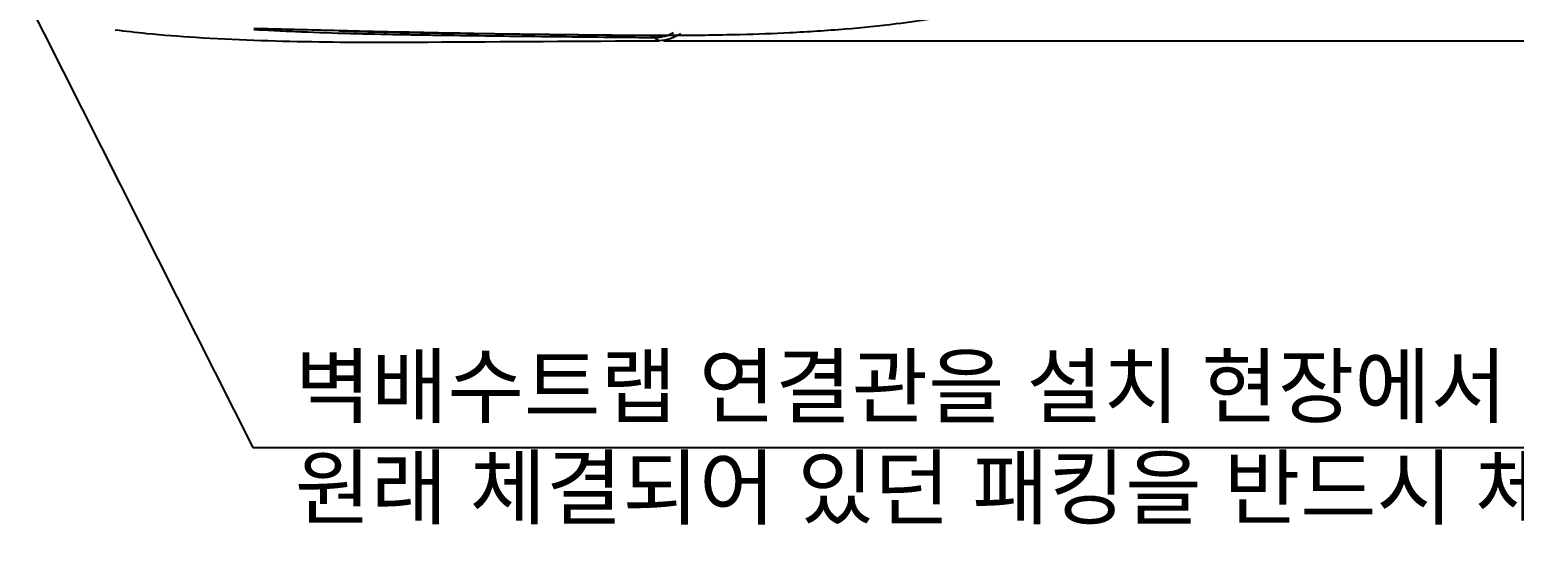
# Model space of a CAD drawing. Extents: x -2137 to 3740, y 68 to 2359.
# Drawn here: x -1513 to -903, y 1292 to 1500 of the extents above; entities that cross this region are included whole.
import ezdxf

# ---------------------------------------------------------------- set-up
doc = ezdxf.new("R2010")
doc.units = 0
doc.header["$LTSCALE"] = 20
doc.header["$MEASUREMENT"] = 0
doc.layers.get('0').update_dxf_attribs({"linetype": 'CONTINUOUS'})
doc.layers.get('DEFPOINTS').update_dxf_attribs({"linetype": 'CONTINUOUS'})
doc.layers.add('1', color=7, linetype='CONTINUOUS')
doc.styles.add('GHS', font='romans', dxfattribs={"bigfont": 'ghs'})
doc.dimstyles.get("Standard").update_dxf_attribs({"dimtxt": 2.7, "dimasz": 2.5, "dimexe": 1.5, "dimexo": 1.5, "dimgap": 1.5, "dimtad": 1, "dimdec": 0, "dimlfac": 10, "dimzin": 0, "dimdsep": 46, "dimtxsty": 'Standard', "dimcen": 0, "dimclrt": 2, "dimadec": 0, "dimazin": 0, "dimtfac": 1, "dimtdec": 0, "dimtmove": 0, "dimatfit": 3, "dimfxl": 0, "dimtolj": 1, "dimtzin": 0, "dimarcsym": 0})

# ---------------------------------------------------------------- blocks, each defined once
blk = doc.blocks.new('A$Cca7b564f')
at = {"layer": '1', "color": 7, "linetype": 'Continuous'}
blk.add_ellipse((255.98, 2.77), major_axis=(0.009, 1), ratio=0.268831, start_param=3.195956, end_param=4.71479, dxfattribs=at)
at = {"layer": '1', "color": 7, "linetype": 'Continuous', "extrusion": (0, 0, -1)}
blk.add_ellipse((257.81, 15.62), major_axis=(12.97, -7.69), ratio=0.994865, start_param=0.402677, end_param=1.027318, dxfattribs=at)
at = {"layer": '1', "color": 7, "linetype": 'Continuous'}
for points, knots in [([(91.56, 394.95), (91.98, 394.96), (93.34, 395), (96.14, 395.06), (100.47, 395.17), (106.33, 395.31), (113.71, 395.49), (122.61, 395.71), (133.05, 395.96), (145.04, 396.23), (158.6, 396.52), (173.76, 396.82), (190.52, 397.12), (208.95, 397.4), (229.06, 397.65), (250.95, 397.82), (274.7, 397.79), (300.4, 397.29), (327.99, 395.89), (357.19, 393.11), (387.85, 388.14), (419.61, 380.29), (452.27, 369.6), (485.51, 355.68), (518.58, 337.51), (550.11, 313.75), (577.38, 282.69), (596, 243.67), (600.39, 209.77), (599.21, 183.75), (596.19, 164.12), (588.25, 139.72), (572.76, 112.33), (547.83, 84.7), (513.32, 59.28), (471.36, 37.94), (427.88, 22.32), (388.83, 12.45), (358.53, 7.64), (337.57, 5.51), (323.01, 4.43), (308.63, 3.61), (288.26, 2.88), (259.11, 2.6), (221.62, 2.89), (178.21, 3.55), (137.75, 4.4), (108.72, 5.13), (95.29, 5.45), (91.56, 5.54)], [0, 0, 0, 0, 0.001119, 0.003576, 0.007371, 0.012506, 0.018979, 0.02679, 0.035938, 0.046425, 0.05825, 0.071413, 0.085913, 0.10175, 0.118924, 0.137435, 0.15728, 0.17846, 0.200993, 0.22488, 0.250117, 0.276698, 0.304621, 0.333888, 0.364502, 0.396462, 0.42976, 0.464381, 0.500343, 0.511789, 0.527896, 0.548652, 0.574047, 0.604076, 0.638738, 0.678033, 0.718519, 0.751229, 0.77616, 0.79331, 0.802684, 0.811893, 0.828579, 0.852743, 0.884394, 0.923538, 0.964679, 0.990168, 1, 1, 1, 1]), ([(34.63, 5.12), (38.86, 4.55), (43.23, 4.05), (54.22, 2.97), (60.94, 2.44), (67.76, 2)], [0, 0, 0, 0, 0.404671, 0.404671, 1, 1, 1, 1]), ([(67.76, 2), (99.44, -0.01), (131.14, -0.13), (194.56, 0.24), (226.26, 0.42), (257.97, 0.6)], [0, 0, 0, 0, 0.5, 0.5, 1, 1, 1, 1]), ([(255.98, 1.78), (251.82, 1.81), (244.9, 1.87), (231.07, 2), (214.6, 2.17), (194.17, 2.41), (177.26, 2.63), (164.91, 2.8), (158.19, 2.9), (148.13, 3.06), (133.63, 3.36), (116.97, 3.9), (103.67, 4.46), (97.02, 4.81), (93.7, 4.99)], [0, 0, 0, 0, 0.075162, 0.125007, 0.250012, 0.375016, 0.5, 0.562498, 0.604167, 0.625001, 0.750005, 0.874996, 0.937543, 1, 1, 1, 1]), ([(126.57, 4.61), (129.05, 4.53), (137.33, 4.29), (153.19, 3.98), (175.37, 3.65), (200.95, 3.34), (228.26, 3.05), (246.92, 2.86), (256.24, 2.77)], [0, 0, 0, 0, 0.058404, 0.19501, 0.372276, 0.576794, 0.788406, 1, 1, 1, 1]), ([(263.9, 3.87), (262.8, 3.22), (260.24, 2.09), (257.48, 1.89), (255.98, 1.78)], [0, 0, 0, 0, 0.458898, 1, 1, 1, 1])]:
    blk.add_open_spline(points, degree=3, knots=knots, dxfattribs=at)
for points in [[(93.7, 4.99), (93, 5.02), (92.29, 5.06), (91.57, 5.1)], [(257.97, 0.6), (257.31, 0.99), (256.64, 1.38), (255.98, 1.78)]]:
    blk.add_open_spline(points, degree=3, dxfattribs=at)
blk = doc.blocks.new('*D20')
at = {"color": 3, "lineweight": -2}
for p, q in [((-1252.37, 1894.55), (-804.04, 1894.55)), ((-810.04, 1870.55), (-810.04, 1718.9)), ((-810.04, 1519.25), (-810.04, 1670.9)), ((-1252.37, 1495.25), (-804.04, 1495.25))]:
    blk.add_line(p, q, dxfattribs=at)
at = {"color": 3}
for points in [[(-814.04, 1870.55), (-806.04, 1870.55), (-810.04, 1894.55)], [(-814.04, 1519.25), (-806.04, 1519.25), (-810.04, 1495.25)]]:
    blk.add_solid(points, dxfattribs=at)
at = {"layer": 'DEFPOINTS', "color": 0}
for p in [(-1254.17, 1894.55), (-810.04, 1894.55), (-1254.17, 1495.25)]:
    blk.add_point(p, dxfattribs=at)
at = {"color": 2, "insert": (-810.04, 1694.9), "char_height": 24, "attachment_point": 5}
blk.add_mtext('\\A1;400', dxfattribs=at)

msp = doc.modelspace()

# ---------------------------------------------------------------- block references
msp.add_blockref('A$Cca7b564f', (-1512.14, 1494.66))

# ---------------------------------------------------------------- texts
at = {"layer": '1', "insert": (-1403.76, 1365.89), "char_height": 25, "attachment_point": 1, "style": 'GHS'}
msp.add_mtext_dynamic_manual_height_columns('{\\fGulim|b0|i0|c129|p50;벽배수트랩 연결관을 설치 현장에서 20mm 컷팅 후 사용 시 수세기능에는 영향이 없습니다. (컷팅 후 원래 체결되어 있던 패킹을 반드시 체결바랍니다.)}', width=1437.4545, gutter_width=15, heights=[0], dxfattribs=at)

# ---------------------------------------------------------------- dimensions: what is measured, and where the dimension line sits
dim = msp.add_linear_dim(base=(-810.04, 1894.55), p1=(-1254.17, 1495.25), p2=(-1254.17, 1894.55), angle=90, text='400', dimstyle='Standard', override={"dimscale": 1.2, "dimtxt": 20, "dimasz": 20, "dimexe": 5, "dimgap": 10, "dimtih": 1, "dimtoh": 1, "dimlfac": 1, "dimzin": 12, "dimclrd": 3, "dimclre": 3, "dimazin": 2, "dimarcsym": 1})
dim.commit()
dim.dimension.update_dxf_attribs({"geometry": '*D20', "text_midpoint": (-810.04, 1694.9), "dimtype": 160})

# ---------------------------------------------------------------- leaders
at = {"layer": '1'}
msp.add_leader([(-1581.04, 1645.64), (-1420.91, 1328.22), (-0.1, 1328.22)], dimstyle='Standard', override={"dimtxt": 30, "dimasz": 50, "dimexe": 10, "dimexo": 5, "dimgap": 10, "dimtad": 0, "dimtih": 1, "dimtoh": 1, "dimdec": 0, "dimlfac": 1, "dimrnd": 0.5, "dimzin": 8, "dimclrd": 7, "dimclre": 3, "dimtdec": 0, "dimarcsym": 1}, dxfattribs=at)

doc.saveas('drawing.dxf')
